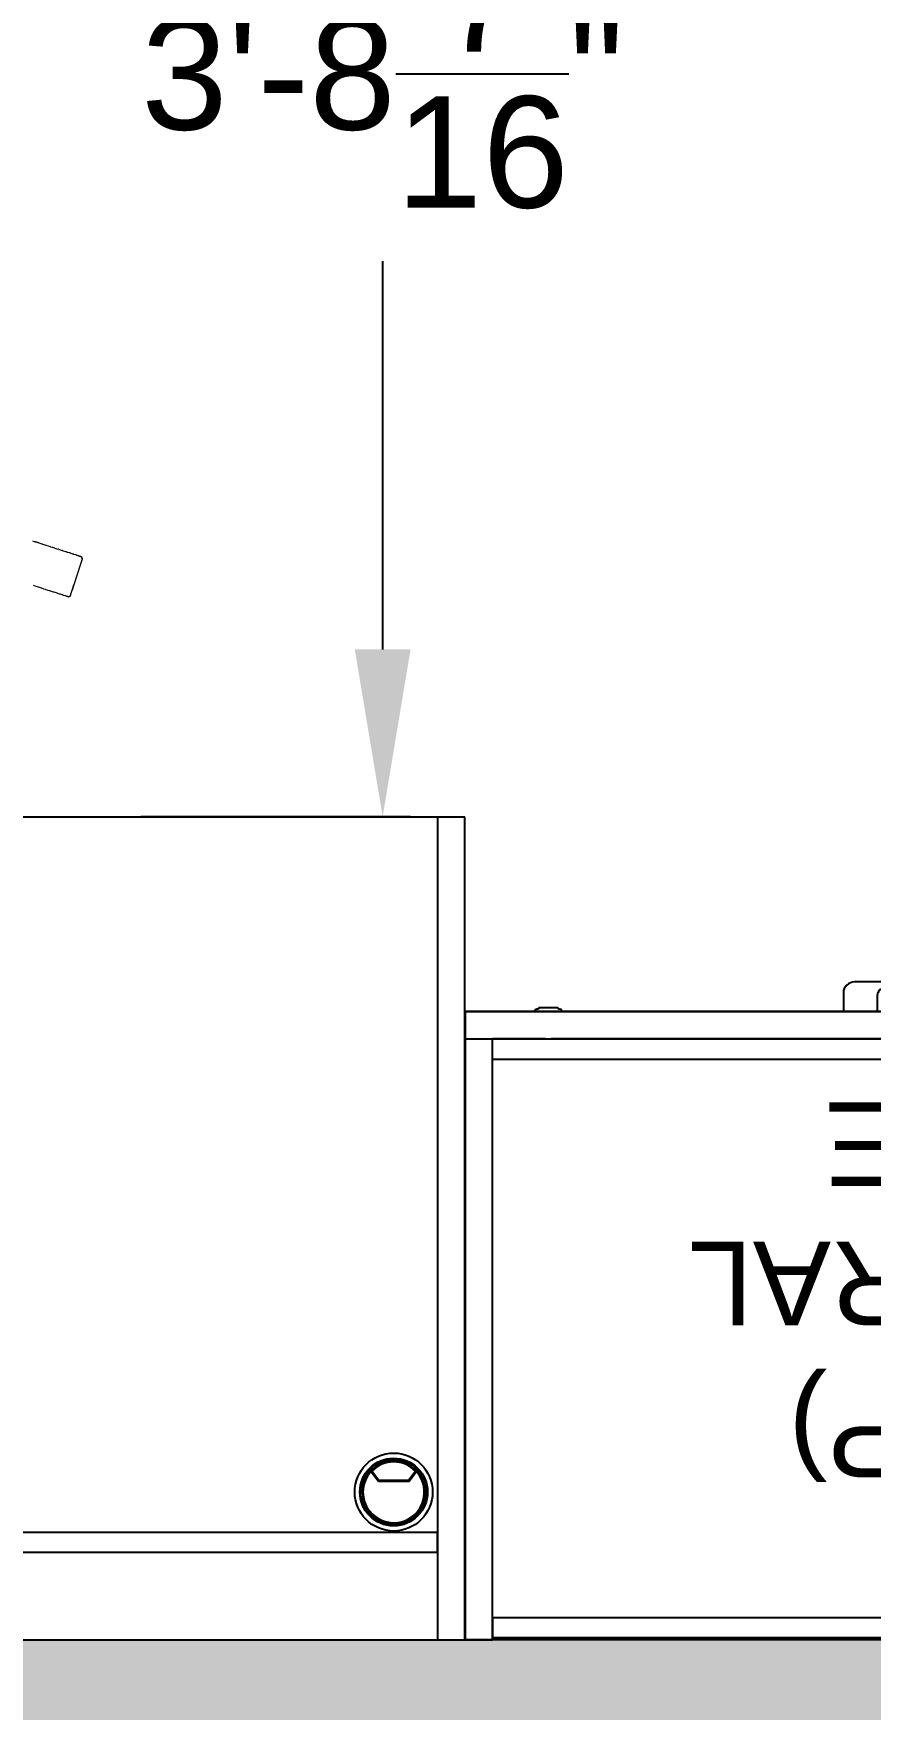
# Model space of a CAD drawing. Header units: inches. Extents: x 14 to 610, y 9 to 600.
# Drawn here: x 383.7 to 413.7, y 204.9 to 265.1 of the extents above; entities that cross this region are included whole.
import ezdxf
from ezdxf.enums import TextEntityAlignment as Align

# ---------------------------------------------------------------- set-up
doc = ezdxf.new("R2010")
doc.units = ezdxf.units.IN
doc.header["$MEASUREMENT"] = 0
doc.layers.add('A-FURN', color=7, linetype='Continuous')
doc.layers.add('WALLS', color=30, linetype='Continuous')
doc.styles.get("Standard").update_dxf_attribs({"font": 'arial.ttf'})
doc.dimstyles.new("Jon's Style", dxfattribs={"dimscale": 0, "dimtxt": 4, "dimasz": 6, "dimexe": 1, "dimexo": 2, "dimgap": 2, "dimtad": 0, "dimtih": 1, "dimtoh": 1, "dimdec": 4, "dimzin": 3, "dimdsep": 46, "dimlunit": 4, "dimtxsty": 'Standard', "dimcen": 0.09, "dimadec": 0, "dimazin": 0, "dimtfac": 1, "dimtdec": 4, "dimtofl": 0, "dimtmove": 0, "dimatfit": 3, "dimfxl": 1, "dimtolj": 1, "dimtzin": 0, "dimarcsym": 0})

# ---------------------------------------------------------------- blocks, each defined once
blk = doc.blocks.new('P_5CS702BK')
at = {"layer": 'A-FURN', "color": 0, "linetype": 'Continuous', "lineweight": 0}
for p, q in [((12.669, 9.899), (12.727, 9.88)), ((12.727, 9.88), (12.746, 9.874)), ((12.753, 9.872), (12.746, 9.874)), ((12.763, 9.869), (12.753, 9.872)), ((12.763, 9.869), (12.79, 9.86)), ((12.79, 9.86), (12.856, 9.839)), ((12.878, 9.831), (12.79, 9.86)), ((12.856, 9.839), (12.872, 9.833)), ((12.878, 9.831), (12.872, 9.833)), ((12.889, 9.828), (12.878, 9.831)), ((12.889, 9.828), (12.925, 9.816)), ((12.925, 9.816), (12.997, 9.793)), ((12.997, 9.793), (13.009, 9.789)), ((13.015, 9.787), (13.009, 9.789)), ((13.025, 9.784), (13.015, 9.787)), ((13.025, 9.784), (13.072, 9.769)), ((13.072, 9.769), (13.148, 9.744)), ((13.148, 9.744), (13.226, 9.719)), ((13.159, 9.741), (13.156, 9.742)), ((13.167, 9.738), (13.159, 9.741)), ((13.226, 9.719), (13.305, 9.694)), ((13.305, 9.694), (13.308, 9.693)), ((13.309, 9.693), (13.308, 9.693)), ((13.313, 9.691), (13.309, 9.693)), ((13.313, 9.691), (13.385, 9.668)), ((13.385, 9.668), (13.457, 9.645)), ((13.46, 9.644), (13.457, 9.645)), ((13.462, 9.643), (13.46, 9.644)), ((13.462, 9.643), (13.464, 9.643)), ((13.464, 9.643), (13.543, 9.617)), ((13.543, 9.617), (13.61, 9.596)), ((13.61, 9.596), (13.602, 9.598)), ((13.613, 9.595), (13.61, 9.596)), ((13.613, 9.595), (13.621, 9.592)), ((13.621, 9.592), (13.697, 9.567)), ((13.697, 9.567), (13.744, 9.552)), ((13.754, 9.549), (13.744, 9.552)), ((13.76, 9.547), (13.754, 9.549)), ((13.76, 9.547), (13.772, 9.543)), ((13.772, 9.543), (13.844, 9.52)), ((13.844, 9.52), (13.881, 9.508)), ((13.891, 9.505), (13.881, 9.508)), ((13.897, 9.503), (13.891, 9.505)), ((13.897, 9.503), (13.913, 9.498)), ((13.913, 9.498), (13.98, 9.477)), ((13.98, 9.477), (14.042, 9.456)), ((14.016, 9.465), (14.007, 9.468)), ((14.023, 9.463), (14.016, 9.465)), ((14.042, 9.456), (14.1, 9.438)), ((14.1, 9.438), (14.127, 9.429)), ((14.127, 9.429), (14.119, 9.432)), ((14.133, 9.427), (14.127, 9.429)), ((14.133, 9.427), (14.154, 9.42)), ((14.385, 9.057), (14.149, 8.325)), ((14.154, 9.42), (14.204, 9.404)), ((14.204, 9.404), (14.221, 9.399)), ((14.221, 9.399), (14.215, 9.401)), ((14.227, 9.397), (14.221, 9.399)), ((14.227, 9.397), (14.248, 9.39)), ((14.248, 9.39), (14.287, 9.378)), ((14.287, 9.378), (14.293, 9.376)), ((14.297, 9.374), (14.293, 9.376)), ((14.296, 9.375), (14.297, 9.374)), ((14.301, 9.373), (14.297, 9.374)), ((14.301, 9.373), (14.32, 9.367)), ((14.32, 9.367), (14.347, 9.358)), ((14.347, 9.358), (14.35, 9.357)), ((14.352, 9.357), (14.35, 9.357)), ((14.354, 9.356), (14.352, 9.357)), ((14.354, 9.356), (14.369, 9.351)), ((14.369, 9.351), (14.384, 9.346)), ((14.384, 9.346), (14.386, 9.346)), ((14.386, 9.346), (14.385, 9.346)), ((14.446, 9.247), (14.385, 9.057)), ((14.386, 9.346), (14.394, 9.343)), ((14.386, 9.346), (14.386, 9.346)), ((14.394, 9.343), (14.397, 9.342)), ((14.397, 9.342), (14.423, 9.328)), ((14.423, 9.328), (14.397, 9.342)), ((14.423, 9.328), (14.441, 9.305)), ((14.441, 9.305), (14.423, 9.328)), ((14.441, 9.305), (14.449, 9.276)), ((14.449, 9.276), (14.441, 9.305)), ((14.449, 9.276), (14.446, 9.247)), ((14.446, 9.247), (14.449, 9.276)), ((12.76, 8.273), (12.702, 8.292)), ((12.843, 8.247), (12.76, 8.273)), ((12.839, 8.248), (12.76, 8.273)), ((12.919, 8.222), (12.839, 8.248)), ((12.919, 8.222), (12.843, 8.247)), ((12.991, 8.199), (12.919, 8.222)), ((12.994, 8.198), (12.991, 8.199)), ((12.994, 8.198), (12.994, 8.198)), ((12.996, 8.197), (12.994, 8.198)), ((12.998, 8.197), (12.996, 8.197)), ((13.077, 8.171), (12.998, 8.197)), ((13.136, 8.152), (13.077, 8.171)), ((13.144, 8.15), (13.136, 8.152)), ((13.148, 8.148), (13.144, 8.15)), ((13.155, 8.146), (13.148, 8.148)), ((13.232, 8.121), (13.155, 8.146)), ((13.279, 8.106), (13.232, 8.121)), ((13.289, 8.103), (13.279, 8.106)), ((13.294, 8.101), (13.289, 8.103)), ((13.306, 8.097), (13.294, 8.101)), ((13.378, 8.074), (13.306, 8.097)), ((13.415, 8.062), (13.378, 8.074)), ((13.425, 8.059), (13.415, 8.062)), ((13.431, 8.057), (13.425, 8.059)), ((13.448, 8.052), (13.431, 8.057)), ((13.514, 8.031), (13.448, 8.052)), ((13.549, 8.019), (13.514, 8.031)), ((13.55, 8.019), (13.541, 8.022)), ((13.549, 8.019), (13.55, 8.019)), ((13.557, 8.017), (13.55, 8.019)), ((13.576, 8.01), (13.557, 8.017)), ((13.635, 7.992), (13.576, 8.01)), ((13.661, 7.983), (13.635, 7.992)), ((13.661, 7.983), (13.653, 7.986)), ((13.668, 7.981), (13.661, 7.983)), ((13.689, 7.974), (13.668, 7.981)), ((13.738, 7.958), (13.689, 7.974)), ((13.75, 7.955), (13.738, 7.958)), ((13.755, 7.953), (13.75, 7.955)), ((13.761, 7.951), (13.755, 7.953)), ((13.782, 7.944), (13.755, 7.953)), ((13.821, 7.932), (13.782, 7.944)), ((13.821, 7.932), (13.831, 7.928)), ((13.831, 7.928), (13.821, 7.932)), ((13.854, 7.921), (13.821, 7.932)), ((13.835, 7.927), (13.831, 7.928)), ((13.882, 7.912), (13.854, 7.921)), ((13.884, 7.911), (13.882, 7.912)), ((13.886, 7.911), (13.884, 7.911)), ((13.886, 7.911), (13.886, 7.911)), ((13.888, 7.91), (13.886, 7.911)), ((13.903, 7.905), (13.888, 7.91)), ((13.919, 7.9), (13.903, 7.905)), ((13.92, 7.9), (13.919, 7.9)), ((13.92, 7.9), (13.919, 7.9)), ((13.92, 7.9), (13.92, 7.9)), ((13.928, 7.897), (13.92, 7.9)), ((13.931, 7.896), (13.928, 7.897)), ((13.931, 7.896), (13.961, 7.893)), ((13.961, 7.893), (13.931, 7.896)), ((13.961, 7.893), (13.989, 7.901)), ((13.989, 7.901), (13.961, 7.893)), ((13.989, 7.901), (14.012, 7.919)), ((14.012, 7.919), (13.989, 7.901)), ((14.012, 7.919), (14.027, 7.945)), ((14.027, 7.945), (14.012, 7.919)), ((14.027, 7.945), (14.088, 8.135)), ((14.027, 7.945), (14.088, 8.135)), ((14.088, 8.135), (14.149, 8.325)), ((14.149, 8.325), (14.088, 8.135))]:
    blk.add_line(p, q, dxfattribs=at)
at = {"layer": 'A-FURN'}
blk.add_attdef('CAPTG', text='', height=7, dxfattribs=at).set_placement((-1, -3.819), align=Align.CENTER)
at = {"layer": 'A-FURN', "flags": 1}
for tag in ['CAPPN', 'CAPPD', 'CAPMG', 'CAPMC', 'CAPGC', 'CAPALIAS1', 'CAPALIAS2', 'CAPALIAS3', 'CAPBLDG', 'CAPFLOOR', 'CAPDEPT', 'CAPPERSON', 'CAPPL', 'CAPQT', 'CAPDH']:
    blk.add_attdef(tag, (0, 0), '', height=0.001, dxfattribs=at)
blk = doc.blocks.new('*D55')
at = {"layer": 'A-FURN', "color": 0, "lineweight": -2, "transparency": 16777216}
for p, q in [((387.544, 281.41), (397.23, 281.41)), ((396.23, 275.41), (396.23, 270.361)), ((396.23, 242.984), (396.23, 256.924)), ((387.544, 236.984), (397.23, 236.984))]:
    blk.add_line(p, q, dxfattribs=at)
at = {"layer": 'A-FURN', "color": 0, "transparency": 16777216}
for points in [[(395.23, 275.41), (397.23, 275.41), (396.23, 281.41)], [(395.23, 242.984), (397.23, 242.984), (396.23, 236.984)]]:
    blk.add_solid(points, dxfattribs=at)
at = {"layer": 'Defpoints', "color": 0, "transparency": 16777216}
for p in [(385.544, 281.41), (385.544, 236.984), (396.23, 236.984)]:
    blk.add_point(p, dxfattribs=at)
at = {"layer": 'A-FURN', "color": 0, "transparency": 16777216, "insert": (396.23, 263.643), "char_height": 4, "attachment_point": 5}
blk.add_mtext('\\A1;3\'-8{\\H1x;\\S7/16;}"', dxfattribs=at)
blk = doc.blocks.new('P_5CLLF34HW')
at = {"layer": 'A-FURN', "color": 5}
for p, q in [((0.984, 22.559), (0, 22.559)), ((0, 22.559), (0, 0.984)), ((0.984, 0.984), (0.984, 22.559)), ((33.646, 22.48), (0.984, 22.48)), ((0.984, 22.48), (0.984, 21.772)), ((34.63, 22.559), (33.646, 22.559)), ((33.646, 22.559), (33.646, 0.984)), ((33.646, 21.772), (33.646, 22.48)), ((34.63, 0.984), (34.63, 22.559)), ((0.984, 21.772), (33.646, 21.772)), ((0.984, 21.772), (33.646, 21.772)), ((0.984, 1.734), (33.646, 1.734)), ((34.629, 0.984), (0, 0.984)), ((0, 0.984), (0, 0)), ((0.984, 0.984), (31.549, 0.984)), ((31.745, 0.984), (33.646, 0.984)), ((34.629, 0.984), (34.63, 0.984)), ((34.629, 0), (34.629, 0.984)), ((13.575, 0), (13.575, -0.669)), ((14.795, -0.608), (14.795, 0)), ((32.138, 0.002), (31.153, 0.002)), ((31.271, 0.002), (31.271, 0)), ((31.293, 0), (31.293, 0.002)), ((32.001, 0), (32.001, 0.002)), ((32.02, 0.002), (32.02, 0)), ((0, 0), (34.629, 0)), ((19.834, 0), (19.834, -0.608)), ((21.055, -0.669), (21.055, 0)), ((31.232, -0.077), (31.293, -0.077)), ((31.293, -0.105), (31.293, -0.077)), ((31.308, -0.12), (31.986, -0.12)), ((32.001, -0.077), (32.059, -0.077)), ((32.001, -0.105), (32.001, -0.077)), ((13.968, -1.063), (20.661, -1.063)), ((19.638, -0.804), (14.992, -0.804))]:
    blk.add_line(p, q, dxfattribs=at)
for centre, radius, start, end in [((31.232, 0.002), 0.0787, 180, 270), ((32.059, 0.002), 0.0787, 270, 0), ((31.308, -0.105), 0.0157, 180, 270), ((31.986, -0.105), 0.0157, 270, 0), ((14.128, -0.576), 0.561, 189.58436, 220.20782), ((13.968, -0.711), 0.352, 220.20782, 270), ((14.971, -0.608), 0.176, 180, 229.79218), ((15.039, -0.528), 0.281, 229.79218, 260.41564), ((19.638, -0.628), 0.176, 270, 319.79218), ((19.558, -0.561), 0.281, 319.79218, 350.41564), ((20.568, -0.51), 0.561, 279.58436, 310.20782), ((20.703, -0.669), 0.352, 310.20782, 0)]:
    blk.add_arc(centre, radius, start, end, dxfattribs=at)
at = {"layer": 'A-FURN', "color": 5, "insert": (17.315, 7.272), "char_height": 3, "attachment_point": 5}
blk.add_mtext_dynamic_manual_height_columns('LATERAL\\PFILE', width=33.22136, gutter_width=30, heights=[0], dxfattribs=at)
at = {"layer": 'A-FURN', "color": 5, "flags": 1}
for tag in ['CAPPN', 'CAPPD', 'CAPMG', 'CAPMC', 'CAPGC', 'CAPALIAS1', 'CAPALIAS2', 'CAPALIAS3', 'CAPBLDG', 'CAPFLOOR', 'CAPDEPT', 'CAPPERSON', 'CAPPL', 'CAPQT', 'CAPDH']:
    blk.add_attdef(tag, (0, 0), '', height=0.001, dxfattribs=at)
at = {"layer": 'A-FURN', "color": 5}
blk.add_attdef('CAPTG', text='', height=3, dxfattribs=at).set_placement((-1663.566, -343.25), align=Align.CENTER)
blk = doc.blocks.new('P_5CLT34HW')
at = {"layer": 'A-FURN', "color": 5}
blk.add_lwpolyline([(0, 0), (34.646, 0), (34.646, -22.559), (0, -22.559)], close=True, dxfattribs=at)
blk.add_text('(TOP)', height=3, dxfattribs=at).set_placement((17.323, -7.33), align=Align.MIDDLE_CENTER)
at = {"layer": 'A-FURN', "color": 5, "flags": 1}
for tag in ['CAPPN', 'CAPPD', 'CAPMG', 'CAPMC', 'CAPGC', 'CAPALIAS1', 'CAPALIAS2', 'CAPALIAS3', 'CAPBLDG', 'CAPFLOOR', 'CAPDEPT', 'CAPPERSON', 'CAPPL', 'CAPQT', 'CAPDH']:
    blk.add_attdef(tag, (0, 0), '', height=0.001, dxfattribs=at)
at = {"layer": 'A-FURN', "color": 5}
blk.add_attdef('CAPTG', text='', height=2.5, dxfattribs=at).set_placement((99.431, -135.412), align=Align.CENTER)
blk = doc.blocks.new('P_5CLDS6630HW')
at = {"layer": 'A-FURN', "color": 5}
for p, q in [((0, 0), (0, -29.546)), ((65.732, 0), (0, 0)), ((0.984, -29.546), (0.984, 0)), ((64.748, 0), (64.748, -29.546)), ((65.732, -29.546), (65.732, 0)), ((64.748, -3.15), (0.984, -3.15)), ((0.984, -3.15), (0.984, -3.858)), ((64.748, -3.858), (64.748, -3.15)), ((0.984, -3.858), (64.748, -3.858)), ((1.722, -6.059), (2.002, -5.679)), ((1.773, -6.056), (2.022, -5.719)), ((2.002, -5.679), (3.104, -5.679)), ((2.022, -5.719), (3.084, -5.719)), ((3.084, -5.719), (3.333, -6.056)), ((3.104, -5.679), (3.384, -6.059)), ((62.348, -6.02), (62.628, -5.64)), ((62.399, -6.017), (62.648, -5.679)), ((62.628, -5.64), (63.73, -5.64)), ((62.648, -5.679), (63.711, -5.679)), ((63.711, -5.679), (63.959, -6.017)), ((63.73, -5.64), (64.01, -6.02)), ((65.732, -29.546), (0, -29.546))]:
    blk.add_line(p, q, dxfattribs=at)
for centre, radius in [((2.553, -5.305), 1.398), ((2.553, -5.305), 1.215), ((2.553, -5.305), 1.201), ((2.553, -5.305), 1.181), ((63.179, -5.266), 1.398), ((63.179, -5.305), 1.215), ((63.179, -5.266), 1.201), ((63.179, -5.266), 1.181)]:
    blk.add_circle(centre, radius, dxfattribs=at)
for centre, radius, start, end in [((2.553, -5.305), 1.122, 317.78877, 222.21123), ((2.553, -5.305), 1.102, 0, 222.00477), ((63.179, -5.266), 1.122, 317.78877, 222.21123), ((63.179, -5.266), 1.102, 0, 222.00477), ((2.553, -5.305), 1.102, 317.99523, 0), ((63.179, -5.266), 1.102, 317.99523, 0), ((63.179, -5.266), 1.102, 222.00477, 317.99523), ((2.553, -5.305), 1.122, 222.21123, 317.78877), ((2.553, -5.305), 1.102, 222.00477, 317.99523), ((2.553, -5.305), 1.083, 223.91156, 316.08844), ((63.179, -5.266), 1.122, 222.21123, 317.78877), ((63.179, -5.266), 1.083, 223.91156, 316.08844)]:
    blk.add_arc(centre, radius, start, end, dxfattribs=at)
blk.add_text('66/30', height=3, dxfattribs=at).set_placement((32.866, -26.546), align=Align.MIDDLE_CENTER)
blk.add_attdef('CAPTG', text='', height=2.5, dxfattribs=at).set_placement((-7101.347, 217.379, -0.512), align=Align.CENTER)
at = {"layer": 'A-FURN', "color": 5, "flags": 1}
for tag in ['CAPPN', 'CAPPD', 'CAPMG', 'CAPMC', 'CAPGC', 'CAPALIAS1', 'CAPALIAS2', 'CAPALIAS3', 'CAPBLDG', 'CAPFLOOR', 'CAPDEPT', 'CAPPERSON', 'CAPPL', 'CAPQT', 'CAPDH']:
    blk.add_attdef(tag, (0, 0), '', height=0.001, dxfattribs=at)

msp = doc.modelspace()

# ---------------------------------------------------------------- linework, layer by layer
at = {"layer": 'WALLS', "lineweight": 18}
msp.add_lwpolyline([(254.52994, 202.43951), (254.52994, 211.4362), (259.5281, 211.4362), (259.5281, 207.43767), (324.50417, 207.43767), (324.50417, 248.42258), (259.5281, 248.42258), (259.5281, 243.42442), (254.52994, 243.42442), (254.52994, 253.42073), (329.50233, 253.42073), (329.50233, 207.43767), (503.50074, 207.43767), (503.50074, 371.37729), (417.53241, 371.37729), (417.53241, 376.37545), (503.50074, 376.37545), (503.50074, 432.35483)], dxfattribs=at)
at = {"layer": 'WALLS', "transparency": 33554559}
for points in [[(508.4989, 207.43767), (254.52994, 207.43767), (508.4989, 202.43951)], [(254.52994, 207.43767), (508.4989, 202.43951), (254.52994, 202.43951)]]:
    msp.add_solid(points, dxfattribs=at)

# ---------------------------------------------------------------- block references
at = {"layer": 'A-FURN'}
msp.add_blockref('P_5CS702BK', (370.99458, 236.98392), dxfattribs=at)
at = {"layer": 'A-FURN', "rotation": 180}
for name, p in [('P_5CLDS6630HW', (399.17869, 207.43767)), ('P_5CLLF34HW', (433.82438, 229.99675)), ('P_5CLT34HW', (433.82438, 207.43767))]:
    msp.add_blockref(name, p, dxfattribs=at)

# ---------------------------------------------------------------- dimensions: what is measured, and where the dimension line sits
at = {"layer": 'A-FURN'}
dim = msp.add_linear_dim(base=(396.23015, 236.98392), p1=(385.54419, 281.41043), p2=(385.54419, 236.98392), angle=90, dimstyle="Jon's Style", override={"dimscale": 1}, dxfattribs=at)
dim.commit()
dim.dimension.update_dxf_attribs({"geometry": '*D55', "text_midpoint": (396.23015, 263.64294), "dimtype": 160})

doc.saveas('drawing.dxf')
